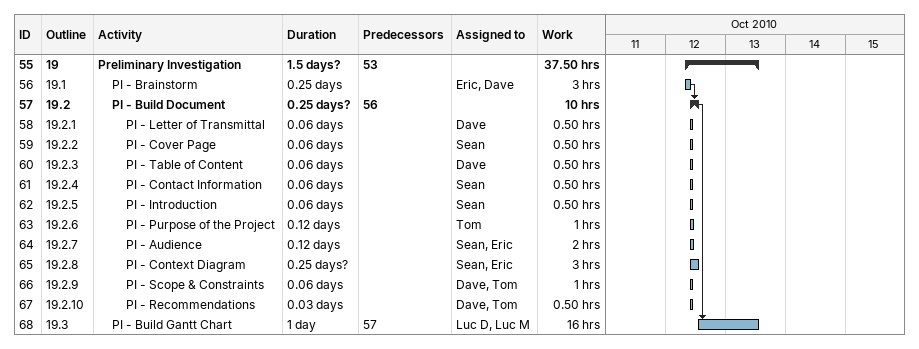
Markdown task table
| ID | WBS | Task | Duration | Start | Finish | Predecessors | Resources | Work (h) |
|---|---|---|---|---|---|---|---|---|
| 55 | 19 | **Preliminary Investigation** | 1.5d? | 2010-10-12 | 2010-10-13 | 53 |  | 37.50 |
| 56 | 19.1 | PI - Brainstorm | 0.25d | 2010-10-12 | 2010-10-12 |  | Eric, Dave | 3 |
| 57 | 19.2 | **PI - Build Document** | 0.25d? | 2010-10-12 | 2010-10-12 | 56 |  | 10 |
| 58 | 19.2.1 | PI - Letter of Transmittal | 0.06d | 2010-10-12 | 2010-10-12 |  | Dave | 0.50 |
| 59 | 19.2.2 | PI - Cover Page | 0.06d | 2010-10-12 | 2010-10-12 |  | Sean | 0.50 |
| 60 | 19.2.3 | PI - Table of Content | 0.06d | 2010-10-12 | 2010-10-12 |  | Dave | 0.50 |
| 61 | 19.2.4 | PI - Contact Information | 0.06d | 2010-10-12 | 2010-10-12 |  | Sean | 0.50 |
| 62 | 19.2.5 | PI - Introduction | 0.06d | 2010-10-12 | 2010-10-12 |  | Sean | 0.50 |
| 63 | 19.2.6 | PI - Purpose of the Project | 0.12d | 2010-10-12 | 2010-10-12 |  | Tom | 1 |
| 64 | 19.2.7 | PI - Audience | 0.12d | 2010-10-12 | 2010-10-12 |  | Sean, Eric | 2 |
| 65 | 19.2.8 | PI - Context Diagram | 0.25d? | 2010-10-12 | 2010-10-12 |  | Sean, Eric | 3 |
| 66 | 19.2.9 | PI - Scope & Constraints | 0.06d | 2010-10-12 | 2010-10-12 |  | Dave, Tom | 1 |
| 67 | 19.2.10 | PI - Recommendations | 0.03d | 2010-10-12 | 2010-10-12 |  | Dave, Tom | 0.50 |
| 68 | 19.3 | PI - Build Gantt Chart | 1d | 2010-10-12 | 2010-10-13 | 57 | Luc D, Luc M | 16 |
